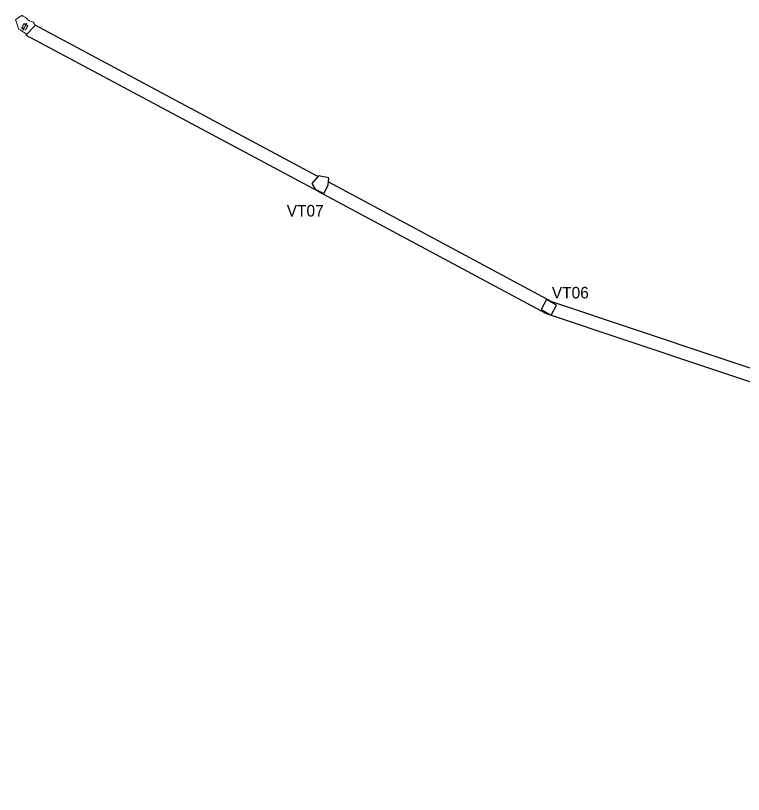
# Model space of a CAD drawing. Header units: inches. Extents: x 543393 to 2689207, y 1841861 to 9121372.
# Drawn here: x 545092 to 546351, y 1841897 to 1843245 of the extents above; entities that cross this region are included whole.
import ezdxf
from ezdxf.enums import TextEntityAlignment as Align

# ---------------------------------------------------------------- set-up
doc = ezdxf.new("R2010")
doc.units = ezdxf.units.IN
doc.header["$MEASUREMENT"] = 0
doc.linetypes.add('CENTER', pattern=[2, 1.25, -0.25, 0.25, -0.25])
doc.layers.add('Level 30', color=7, linetype='Continuous', lineweight=0)
for name, color, linetype in [('Luoidoc', 8, 'Continuous'), ('NET', 2, 'Continuous'), ('Tim', 30, 'CENTER')]:
    doc.layers.add(name, color=color, linetype=linetype)
doc.styles.add('VHCOUR', font='', dxfattribs={"height": 1.5})
doc.styles.get('VHCOUR').set_extended_font_data('.VnCourier NewH')

msp = doc.modelspace()

# ---------------------------------------------------------------- linework, layer by layer
at = {"color": 1}
for points in [[(545615.4, 1842966.6), (545126.1, 1843228.2)], [(545616.6, 1842940.4), (545110.3, 1843211)], [(545633.6, 1842956.9), (546019.5, 1842750.3), (546741.3, 1842508.2), (546912.3, 1842380.7), (547193.7, 1842170.9), (547287.4, 1841922.4), (547358.9, 1841934.2), (547414.6, 1841954.3)], [(545616.6, 1842940.4), (546010.5, 1842729.5), (546730.6, 1842487.9), (546898.8, 1842362.6), (547174.9, 1842156.7), (547272.7, 1841897.1), (547363.1, 1841912), (547434, 1841924.2)]]:
    msp.add_lwpolyline(points, dxfattribs=at)
at = {"color": 7}
for points in [[(545605, 1842954), (545610.9, 1842944.6), (545625.5, 1842936.9), (545633.1, 1842951.3), (545634.3, 1842964.1), (545616.2, 1842967.6)], [(546001.7, 1842735.9), (546019, 1842726.6), (546028.3, 1842743.9), (546011, 1842753.2)]]:
    msp.add_lwpolyline(points, close=True, dxfattribs=at)
at = {"layer": 'Level 30', "color": 5, "flags": 128}
msp.add_lwpolyline([(545126.2, 1843227.8), (545125.1, 1843226.3), (545125.1, 1843226.2), (545112.4, 1843213.3), (545109.8, 1843213.6), (545109.1, 1843214.1), (545106.1, 1843216.1), (545104.6, 1843217.1), (545102.8, 1843218.3), (545101.5, 1843219.1), (545100.1, 1843220), (545097.7, 1843221.5), (545097.3, 1843222.1), (545093.5, 1843235), (545092.4, 1843236.5), (545092.6, 1843237.1), (545092.8, 1843237.7), (545094.3, 1843239), (545094.7, 1843239.3), (545097.5, 1843241.3), (545097.9, 1843241.6), (545098.7, 1843242.2), (545099.2, 1843242.5), (545099.6, 1843242.7), (545100, 1843243), (545100.5, 1843243.3), (545101.3, 1843243.8), (545101.8, 1843244.1), (545102.3, 1843244.4), (545102.8, 1843244.7), (545102.9, 1843244.7), (545103.3, 1843244.8), (545103.9, 1843244.5), (545104.5, 1843244.2), (545105, 1843244.1), (545105.5, 1843243.9), (545109, 1843242), (545109.4, 1843241.6), (545111.2, 1843239.8), (545111.5, 1843239.5), (545113.5, 1843237.9), (545113.8, 1843237.5), (545115.3, 1843236.1), (545115.9, 1843236.1), (545116.4, 1843235.9), (545119.2, 1843234.7), (545119.7, 1843234.5), (545121.7, 1843233.9), (545122.2, 1843233.8), (545123.9, 1843232.8), (545124, 1843232), (545123.9, 1843231), (545125, 1843229.9), (545125.4, 1843229.6), (545125.9, 1843229.1), (545126.2, 1843227.8)], dxfattribs=at)
at = {"layer": 'Luoidoc'}
msp.add_line((545112.4, 1843213.3), (545110.3, 1843211), dxfattribs=at)
at = {"layer": 'Tim', "elevation": 603}
msp.add_lwpolyline([(545109.8, 1843220), (545113.6, 1843227), (545106.6, 1843230.7), (545102.9, 1843223.7)], close=True, dxfattribs=at)
msp.add_lwpolyline([(545109.8, 1843220), (545113.6, 1843227), (545106.6, 1843230.7), (545102.9, 1843223.7)], close=True, dxfattribs=at)
msp.add_lwpolyline([(545109.8, 1843220), (545113.6, 1843227), (545106.6, 1843230.7), (545102.9, 1843223.7)], close=True, dxfattribs=at)
msp.add_lwpolyline([(545109.8, 1843220), (545113.6, 1843227), (545106.6, 1843230.7), (545102.9, 1843223.7)], close=True, dxfattribs=at)
msp.add_lwpolyline([(545109.8, 1843220), (545113.6, 1843227), (545106.6, 1843230.7), (545102.9, 1843223.7)], close=True, dxfattribs=at)
msp.add_lwpolyline([(545109.8, 1843220), (545113.6, 1843227), (545106.6, 1843230.7), (545102.9, 1843223.7)], close=True, dxfattribs=at)
msp.add_lwpolyline([(545104.7, 1843218.7), (545111.8, 1843232)], dxfattribs=at)
msp.add_lwpolyline([(545104.7, 1843218.7), (545111.8, 1843232)], dxfattribs=at)
msp.add_lwpolyline([(545104.7, 1843218.7), (545111.8, 1843232)], dxfattribs=at)
msp.add_lwpolyline([(545104.7, 1843218.7), (545111.8, 1843232)], dxfattribs=at)
msp.add_lwpolyline([(545104.7, 1843218.7), (545111.8, 1843232)], dxfattribs=at)
msp.add_lwpolyline([(545104.7, 1843218.7), (545111.8, 1843232)], dxfattribs=at)

# ---------------------------------------------------------------- texts
at = {"layer": 'NET', "color": 3, "style": 'VHCOUR'}
for s, p in [('vt07', (545561.5, 1842907.1)), ('vt07', (545561.5, 1842907.1)), ('vt06', (546020.1, 1842765.3, -4.7))]:
    msp.add_text(s, height=20, dxfattribs=at).set_placement(p, align=Align.MIDDLE_LEFT)

doc.saveas('drawing.dxf')
